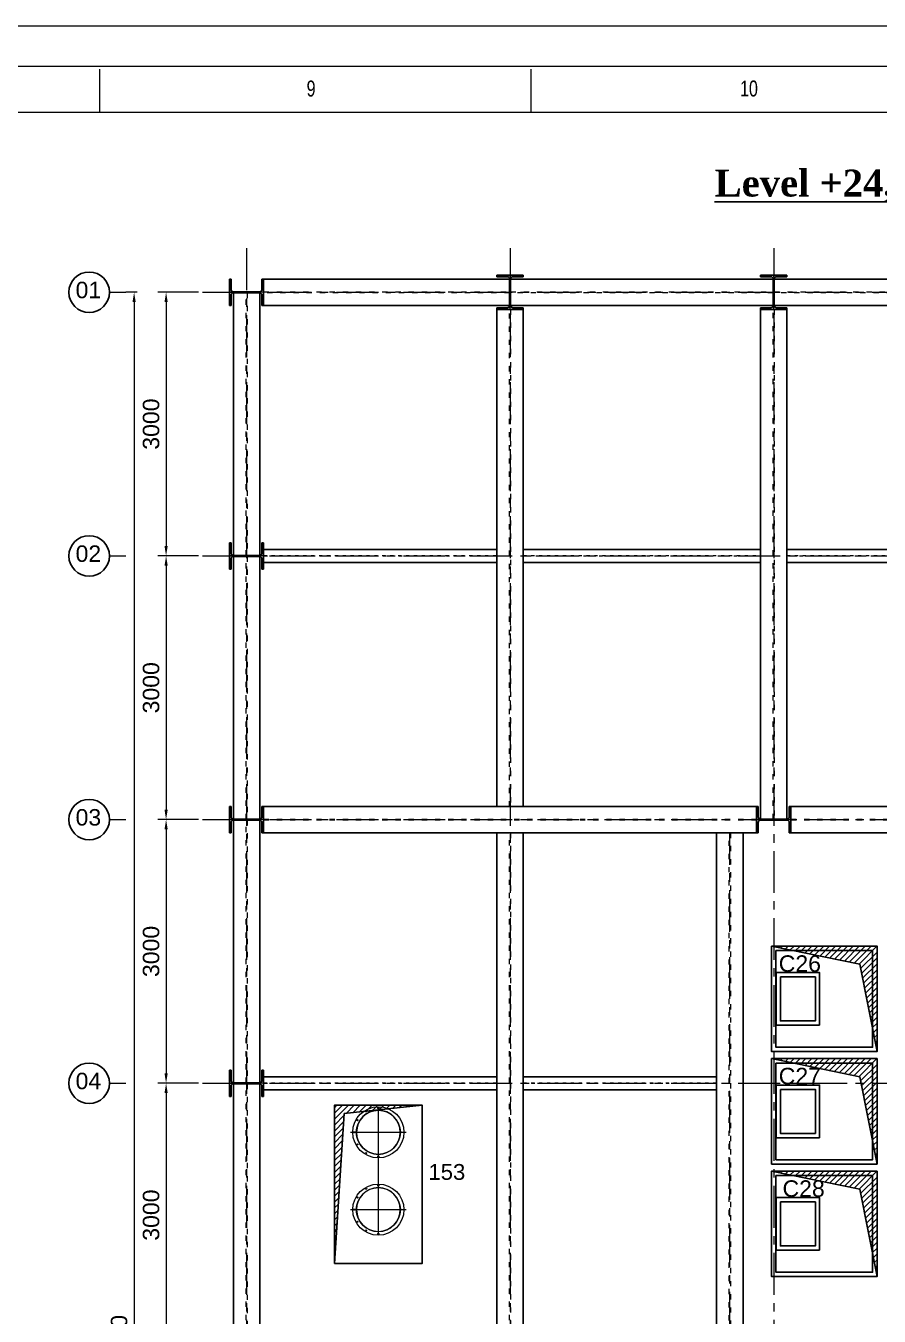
# Model space of a CAD drawing. Header units: millimetres. Extents: x 3220 to 226993, y 817 to 176024.
# Drawn here: x 41291 to 51003, y 80009 to 94691 of the extents above; entities that cross this region are included whole.
import ezdxf

# ---------------------------------------------------------------- set-up
doc = ezdxf.new("R2010")
doc.units = ezdxf.units.MM
for name, pattern in [('ACAD_ISO03W100', [30, 12, -18]), ('AXES', [50.8, 31.75, -6.35, 6.35, -6.35]), ('CENTER', [10.16, 6.35, -1.27, 1.27, -1.27]), ('CENTER2', [28.575, 19.05, -3.175, 3.175, -3.175]), ('CHAIN', [0.3543, 0.2362, -0.0295, 0.0591, -0.0295])]:
    doc.linetypes.add(name, pattern=pattern)
doc.layers.add('Axe', color=1, linetype='AXES', lineweight=9)
doc.layers.add('Cache', color=3, linetype='ACAD_ISO03W100', lineweight=13)
doc.layers.add('Mittelpunktmarkierung(DIN)', color=7, linetype='Continuous', lineweight=25, true_color=0x3f3f3f)
doc.layers.add('Sichtbare Kanten(DIN)', color=7, linetype='Continuous', lineweight=50, true_color=0x3f3f3f)
doc.layers.add('Repère', color=76, linetype='Continuous')
doc.styles.add('ARIAL_BOLD', font='arial.ttf')
doc.styles.add('SLDTEXTSTYLE0', font='TXT', dxfattribs={"width": 0.75})
doc.styles.get("Standard").update_dxf_attribs({"font": 'arial.ttf'})
doc.dimstyles.new('ECHE 75', dxfattribs={"dimscale": 75, "dimtxt": 2.5, "dimasz": 1.5, "dimexe": 1.25, "dimexo": 0.625, "dimgap": 1, "dimtad": 1, "dimdec": 0, "dimtxsty": 'ARIAL_BOLD', "dimcen": 2.5, "dimclrd": 4, "dimclre": 4, "dimclrt": 6, "dimadec": 0, "dimazin": 0, "dimtfac": 1, "dimtdec": 0, "dimtmove": 0, "dimatfit": 3, "dimfxl": 1, "dimlwd": 13, "dimlwe": 13, "dimarcsym": 0})

# ---------------------------------------------------------------- blocks, each defined once
blk = doc.blocks.new('*D517')
at = {"color": 4, "lineweight": 13, "transparency": 16777216}
for p, q in [((43256, 91659), (42794, 91659)), ((42887, 91547), (42887, 88772)), ((43256, 88659), (42794, 88659))]:
    blk.add_line(p, q, dxfattribs=at)
at = {"color": 4, "transparency": 16777216}
for points in [[(42869, 91547), (42906, 91547), (42887, 91659)], [(42869, 88772), (42906, 88772), (42887, 88659)]]:
    blk.add_solid(points, dxfattribs=at)
at = {"layer": 'Defpoints', "color": 0, "transparency": 16777216}
for p in [(43303, 91659), (42887, 88659), (43303, 88659)]:
    blk.add_point(p, dxfattribs=at)
at = {"color": 6, "transparency": 16777216, "insert": (42717, 90159), "char_height": 187.5, "attachment_point": 5, "rotation": 90, "style": 'ARIAL_BOLD'}
blk.add_mtext('3000', dxfattribs=at)
blk = doc.blocks.new('*D518')
at = {"color": 4, "lineweight": 13, "transparency": 16777216}
for p, q in [((43256, 88659), (42794, 88659)), ((42887, 88547), (42887, 85772)), ((43256, 85659), (42794, 85659))]:
    blk.add_line(p, q, dxfattribs=at)
at = {"color": 4, "transparency": 16777216}
for points in [[(42869, 88547), (42906, 88547), (42887, 88659)], [(42869, 85772), (42906, 85772), (42887, 85659)]]:
    blk.add_solid(points, dxfattribs=at)
at = {"layer": 'Defpoints', "color": 0, "transparency": 16777216}
for p in [(43303, 88659), (42887, 85659), (43303, 85659)]:
    blk.add_point(p, dxfattribs=at)
at = {"color": 6, "transparency": 16777216, "insert": (42717, 87159), "char_height": 187.5, "attachment_point": 5, "rotation": 90, "style": 'ARIAL_BOLD'}
blk.add_mtext('3000', dxfattribs=at)
blk = doc.blocks.new('*D519')
at = {"color": 4, "lineweight": 13, "transparency": 16777216}
for p, q in [((43256, 85659), (42794, 85659)), ((42887, 85547), (42887, 82772)), ((43256, 82659), (42794, 82659))]:
    blk.add_line(p, q, dxfattribs=at)
at = {"color": 4, "transparency": 16777216}
for points in [[(42869, 85547), (42906, 85547), (42887, 85659)], [(42869, 82772), (42906, 82772), (42887, 82659)]]:
    blk.add_solid(points, dxfattribs=at)
at = {"layer": 'Defpoints', "color": 0, "transparency": 16777216}
for p in [(43303, 85659), (42887, 82659), (43303, 82659)]:
    blk.add_point(p, dxfattribs=at)
at = {"color": 6, "transparency": 16777216, "insert": (42717, 84159), "char_height": 187.5, "attachment_point": 5, "rotation": 90, "style": 'ARIAL_BOLD'}
blk.add_mtext('3000', dxfattribs=at)
blk = doc.blocks.new('*D520')
at = {"color": 4, "lineweight": 13, "transparency": 16777216}
for p, q in [((43256, 82659), (42794, 82659)), ((42887, 82547), (42887, 79772)), ((43256, 79659), (42794, 79659))]:
    blk.add_line(p, q, dxfattribs=at)
at = {"color": 4, "transparency": 16777216}
for points in [[(42869, 82547), (42906, 82547), (42887, 82659)], [(42869, 79772), (42906, 79772), (42887, 79659)]]:
    blk.add_solid(points, dxfattribs=at)
at = {"layer": 'Defpoints', "color": 0, "transparency": 16777216}
for p in [(43303, 82659), (42887, 79659), (43303, 79659)]:
    blk.add_point(p, dxfattribs=at)
at = {"color": 6, "transparency": 16777216, "insert": (42717, 81159), "char_height": 187.5, "attachment_point": 5, "rotation": 90, "style": 'ARIAL_BOLD'}
blk.add_mtext('3000', dxfattribs=at)
blk = doc.blocks.new('*D524')
at = {"color": 4, "lineweight": 13, "transparency": 16777216}
for p, q in [((42559, 91659), (42430, 91659)), ((42523, 91547), (42523, 67772)), ((42747, 67659), (42430, 67659))]:
    blk.add_line(p, q, dxfattribs=at)
at = {"color": 4, "transparency": 16777216}
for points in [[(42505, 91547), (42542, 91547), (42523, 91659)], [(42505, 67772), (42542, 67772), (42523, 67659)]]:
    blk.add_solid(points, dxfattribs=at)
at = {"layer": 'Defpoints', "color": 0, "transparency": 16777216}
for p in [(42606, 91659), (42523, 67659), (42794, 67659)]:
    blk.add_point(p, dxfattribs=at)
at = {"color": 6, "transparency": 16777216, "insert": (42353, 79659), "char_height": 187.5, "attachment_point": 5, "rotation": 90, "style": 'ARIAL_BOLD'}
blk.add_mtext('24000', dxfattribs=at)
blk = doc.blocks.new("SYST7ME D'AXE")
at = {"layer": 'Axe', "ltscale": 15}
for p, q in [((0, 18500), (0, -6500)), ((3000, 18500), (3000, -6500)), ((6000, 18500), (6000, -6500)), ((-500, 18000), (15500, 18000)), ((-500, 15000), (15500, 15000)), ((-500, 12000), (15500, 12000)), ((-500, 9000), (15500, 9000))]:
    blk.add_line(p, q, dxfattribs=at)
blk = doc.blocks.new('level +27m')
h = blk.add_hatch()
h.set_pattern_fill('ANSI31', color=256, scale=15)
h.set_pattern_definition([(45, (-1250, 0), (-33.67596, 33.67596), [])])
h.paths.add_polyline_path([(7175, -7440), (5975, -7440), (6979, -7645), (7175, -8640)])
h = blk.add_hatch()
h.set_pattern_fill('ANSI31', color=256, scale=15)
h.set_pattern_definition([(45, (-1250, -1280), (-33.67596, 33.67596), [])])
h.paths.add_polyline_path([(7175, -8720), (5975, -8720), (6979, -8925), (7175, -9920)])
h = blk.add_hatch()
h.set_pattern_fill('ANSI31', color=256, scale=15)
h.paths.add_polyline_path([(2000, -9250), (1000, -9250), (1000, -11050), (1113, -9345)])
h = blk.add_hatch()
h.set_pattern_fill('ANSI31', color=256, scale=15)
h.set_pattern_definition([(45, (-1250, -2560), (-33.67596, 33.67596), [])])
h.paths.add_polyline_path([(7175, -10000), (5975, -10000), (6979, -10205), (7175, -11200)])
at = {"linetype": 'Continuous'}
for p, q in [((-195, -150), (-195, 150)), ((-176, 150), (-195, 150)), ((-176, 32), (-176, 150)), ((176, 32), (176, 150)), ((195, 150), (176, 150)), ((195, -150), (195, 150)), ((2850, 195), (3150, 195)), ((2850, 176), (2850, 195)), ((2850, 176), (2968, 176)), ((2994, -149), (2994, 149)), ((3005, -149), (3005, 151)), ((3032, 176), (3150, 176)), ((3150, 176), (3150, 195)), ((5850, 195), (6150, 195)), ((5850, 176), (5850, 195)), ((5850, 176), (5968, 176)), ((5994, -149), (5994, 149)), ((6005, -149), (6005, 151)), ((6032, 176), (6150, 176)), ((6150, 176), (6150, 195)), ((149, 6), (-151, 6)), ((-176, -150), (-176, -32)), ((149, -6), (-149, -6)), ((176, -150), (176, -32)), ((-176, -150), (-195, -150)), ((195, -150), (176, -150)), ((2850, -176), (2968, -176)), ((2850, -195), (2850, -176)), ((2850, -195), (3150, -195)), ((3032, -176), (3150, -176)), ((3150, -195), (3150, -176)), ((5850, -176), (5968, -176)), ((5850, -195), (5850, -176)), ((5850, -195), (6150, -195)), ((6032, -176), (6150, -176)), ((6150, -195), (6150, -176)), ((-195, -3150), (-195, -2850)), ((-176, -2850), (-195, -2850)), ((-176, -2968), (-176, -2850)), ((176, -2968), (176, -2850)), ((195, -2850), (176, -2850)), ((195, -3150), (195, -2850)), ((-176, -3150), (-176, -3032)), ((149, -2994), (-151, -2994)), ((149, -3006), (-149, -3006)), ((176, -3150), (176, -3032)), ((-176, -3150), (-195, -3150)), ((195, -3150), (176, -3150)), ((-195, -6150), (-195, -5850)), ((-176, -5850), (-195, -5850)), ((-176, -5968), (-176, -5850)), ((176, -5968), (176, -5850)), ((195, -5850), (176, -5850)), ((195, -6150), (195, -5850)), ((5805, -6150), (5805, -5850)), ((5824, -5850), (5805, -5850)), ((5824, -5968), (5824, -5850)), ((6176, -5968), (6176, -5850)), ((6195, -5850), (6176, -5850)), ((6195, -6150), (6195, -5850)), ((149, -5994), (-151, -5994)), ((149, -6006), (-149, -6006)), ((6149, -5994), (5849, -5994)), ((6149, -6006), (5851, -6006)), ((-176, -6150), (-195, -6150)), ((-176, -6150), (-176, -6032)), ((176, -6150), (176, -6032)), ((195, -6150), (176, -6150)), ((5824, -6150), (5805, -6150)), ((5824, -6150), (5824, -6032)), ((6176, -6150), (6176, -6032)), ((6195, -6150), (6176, -6150)), ((-195, -9150), (-195, -8850)), ((-176, -8850), (-195, -8850)), ((-176, -8968), (-176, -8850)), ((176, -8968), (176, -8850)), ((195, -8850), (176, -8850)), ((195, -9150), (195, -8850)), ((-176, -9150), (-176, -9032)), ((149, -8994), (-151, -8994)), ((149, -9006), (-149, -9006)), ((176, -9150), (176, -9032)), ((-176, -9150), (-195, -9150)), ((195, -9150), (176, -9150))]:
    blk.add_line(p, q, dxfattribs=at)
for points in [[(195, -150), (195, 150), (2994, 150), (2994, -150)], [(3005, -150), (3005, 150), (5994, 150), (5994, -150)], [(6005, -150), (6005, 150), (8994, 150), (8994, -150)], [(150, -2994), (-150, -2994), (-150, -6), (150, -6)], [(3150, -5850), (2850, -5850), (2850, -195), (3150, -195)], [(6150, -5994), (5850, -5994), (5850, -195), (6150, -195)], [(2850, -2925), (2850, -3075), (195, -3075), (195, -2925)], [(5850, -2925), (5850, -3075), (3150, -3075), (3150, -2925)], [(8850, -2925), (8850, -3075), (6150, -3075), (6150, -2925)], [(150, -5994), (-150, -5994), (-150, -3006), (150, -3006)], [(195, -6150), (195, -5850), (5805, -5850), (5805, -6150)], [(6195, -6150), (6195, -5850), (8805, -5850), (8805, -6150)], [(150, -8994), (-150, -8994), (-150, -6006), (150, -6006)], [(3150, -11994), (2850, -11994), (2850, -6150), (3150, -6150)], [(5650, -11850), (5350, -11850), (5350, -6150), (5650, -6150)], [(5975, -7440), (7175, -7440), (7175, -8640), (5975, -8640)], [(5975, -8720), (7175, -8720), (7175, -9920), (5975, -9920)], [(2850, -8925), (2850, -9075), (195, -9075), (195, -8925)], [(5350, -8925), (5350, -9075), (3150, -9075), (3150, -8925)], [(150, -11994), (-150, -11994), (-150, -9006), (150, -9006)], [(1000, -11050), (1000, -9250), (2000, -9250), (2000, -11050)], [(7175, -10000), (5975, -10000), (5975, -11200), (7175, -11200)]]:
    blk.add_lwpolyline(points, close=True)
for points in [[(5975, -7440), (6979, -7645), (7175, -8640)], [(5975, -8720), (6979, -8925), (7175, -9920)], [(2000, -9250), (1113, -9345), (1000, -11050)], [(5975, -10000), (6979, -10205), (7175, -11200)]]:
    blk.add_lwpolyline(points)
for centre, start, end in [((2968, 149), 0, 90), ((3032, 149), 90, 180), ((5968, 149), 0, 90), ((6032, 149), 90, 180), ((-149, 32), 180, 270), ((149, 32), 270, 0), ((-149, -32), 90, 180), ((149, -32), 0, 90), ((2968, -149), 270, 0), ((3032, -149), 180, 270), ((5968, -149), 270, 0), ((6032, -149), 180, 270), ((-149, -2968), 180, 270), ((-149, -3032), 90, 180), ((149, -2968), 270, 0), ((149, -3032), 0, 90), ((-149, -5968), 180, 270), ((-149, -6032), 90, 180), ((149, -5968), 270, 0), ((149, -6032), 0, 90), ((5851, -5968), 180, 270), ((5851, -6032), 90, 180), ((6149, -5968), 270, 0), ((6149, -6032), 0, 90), ((-149, -8968), 180, 270), ((-149, -9032), 90, 180), ((149, -8968), 270, 0), ((149, -9032), 0, 90)]:
    blk.add_arc(centre, 27, start, end, dxfattribs=at)
at = {"layer": 'Axe', "color": 1, "linetype": 'CENTER2'}
for p, q in [((3000, -195), (3000, 195)), ((6000, -195), (6000, 195)), ((195, 0), (-195, 0)), ((195, -3000), (-195, -3000)), ((195, -6000), (-195, -6000)), ((6195, -6000), (5805, -6000)), ((195, -9000), (-195, -9000))]:
    blk.add_line(p, q, dxfattribs=at)
at = {"layer": 'Axe', "ltscale": 15}
blk.add_line((5500, -11850), (5500, -6150), dxfattribs=at)
at = {"layer": 'Cache', "ltscale": 5}
for points in [[(2994, 6), (2994, -6), (195, -6), (195, 6)], [(5994, 6), (5994, -6), (3005, -6), (3005, 6)], [(8994, 6), (8994, -6), (6005, -6), (6005, 6)], [(-6, -6), (6, -6), (6, -2994), (-6, -2994)], [(2994, -195), (3005, -195), (3005, -5850), (2994, -5850)], [(5994, -195), (6005, -195), (6005, -5994), (5994, -5994)], [(-6, -3006), (6, -3006), (6, -5994), (-6, -5994)], [(-6, -6006), (6, -6006), (6, -8994), (-6, -8994)], [(5805, -5994), (5805, -6006), (195, -6006), (195, -5994)], [(8805, -5994), (8805, -6006), (6195, -6006), (6195, -5994)], [(2994, -6150), (3005, -6150), (3005, -11994), (2994, -11994)], [(5494, -6150), (5506, -6150), (5506, -11850), (5494, -11850)], [(-6, -9006), (6, -9006), (6, -11994), (-6, -11994)]]:
    blk.add_lwpolyline(points, close=True, dxfattribs=at)
at = {"layer": 'Cache', "ltscale": 3}
for points in [[(195, -3004), (195, -2996), (2850, -2996), (2850, -3004)], [(3150, -3004), (3150, -2996), (5850, -2996), (5850, -3004)], [(6150, -3004), (6150, -2996), (8850, -2996), (8850, -3004)], [(195, -9004), (195, -8996), (2850, -8996), (2850, -9004)], [(3150, -9004), (3150, -8996), (5350, -8996), (5350, -9004)]]:
    blk.add_lwpolyline(points, close=True, dxfattribs=at)
blk.add_blockref("SYST7ME D'AXE", (0, -18000))
blk = doc.blocks.new('116 gaine')
at = {"layer": 'Mittelpunktmarkierung(DIN)', "color": 1, "linetype": 'CHAIN', "lineweight": 0, "ltscale": 23.990969}
for p, q in [((-440, -316), (-440, 316)), ((440, -316), (440, 316)), ((731, 0), (-731, 0))]:
    blk.add_line(p, q, dxfattribs=at)
at = {"layer": 'Sichtbare Kanten(DIN)', "color": 5, "lineweight": 0}
for p, q in [((-441, -250), (-441, -248)), ((-440, -248), (-440, -250)), ((440, -250), (440, -248)), ((441, -248), (441, -250))]:
    blk.add_line(p, q, dxfattribs=at)
for centre, radius in [((-440, 0), 291), ((-440, 0), 251), ((440, 0), 291), ((440, 0), 251), ((-715, 0), 6.5), ((-165, 0), 6.5), ((165, 0), 6.5), ((715, 0), 6.5), ((-678, -138), 6.5), ((-202, -138), 6.5), ((202, -138), 6.5), ((678, -138), 6.5), ((-578, -238), 6.5), ((-440, -275), 6.5), ((-302, -238), 6.5), ((302, -238), 6.5), ((440, -275), 6.5), ((578, -238), 6.5)]:
    blk.add_circle(centre, radius, dxfattribs=at)
for centre, radius, start, end in [((-440, 0), 251, 270, 269.7713), ((-440, 0), 248, 270, 269.7685), ((440, 0), 250, 270.2287, 270), ((440, 0), 248, 270.2315, 270)]:
    blk.add_arc(centre, radius, start, end, dxfattribs=at)
blk = doc.blocks.new('140 gaine')
blk.add_blockref('116 gaine', (0, 0))
blk = doc.blocks.new('153 gaine')
blk.add_blockref('140 gaine', (0, 0))
blk = doc.blocks.new('C23&C25 roof')
for points in [[(80263, 12569), (81363, 12569), (81363, 11469), (80263, 11469)], [(80759, 11719), (80267, 11719), (80267, 12319), (80759, 12319)], [(80313, 12269), (80713, 12269), (80713, 11769), (80313, 11769)]]:
    blk.add_lwpolyline(points, close=True)
blk = doc.blocks.new('A2 E1-50')
at = {"color": 1, "linetype": 'Continuous', "lineweight": 18}
for p, q in [((-28847.4, 20086.4), (0, 20086.4)), ((-28363.1, 19601.2), (-485.3, 19601.2))]:
    blk.add_line(p, q, dxfattribs=at)
at = {"linetype": 'Continuous', "lineweight": 18}
blk.add_line((-28619.2, 19860.5), (-232.1, 19860.5), dxfattribs=at)
at = {"color": 5, "linetype": 'Continuous', "lineweight": 15}
for p, q in [((-9627.8, 19843.6), (-9627.8, 19601)), ((-7201.5, 19601), (-7201.5, 19843.6))]:
    blk.add_line(p, q, dxfattribs=at)
at = {"color": 5, "linetype": 'Continuous', "lineweight": 15, "attachment_point": 1, "style": 'SLDTEXTSTYLE0'}
for s, insert, char_height in [('9', (-8464.3, 19779), 89.9), ('10', (-6027.9, 19779), 89.87)]:
    blk.add_mtext(s, dxfattribs=dict(at, insert=insert, char_height=char_height))

msp = doc.modelspace()

# ---------------------------------------------------------------- linework, layer by layer
at = {"color": 1, "linetype": 'CENTER', "lineweight": 9}
for p, q in [((42242.2, 91659.2), (42429.7, 91659.2)), ((42242.2, 88659.2), (42429.7, 88659.2)), ((42242.2, 85659.2), (42429.7, 85659.2)), ((42242.2, 82659.2), (42429.7, 82659.2))]:
    msp.add_line(p, q, dxfattribs=at)
at = {"color": 5}
for centre in [(42011.7, 91659.2), (42011.7, 88659.2), (42011.7, 85659.2), (42011.7, 82659.2)]:
    msp.add_circle(centre, 230.5, dxfattribs=at)

# ---------------------------------------------------------------- block references
at = {"xscale": 2.024564718585504, "yscale": 2.024564718585504, "zscale": 2.024564718585504}
msp.add_blockref('A2 E1-50', (61623, 54024.7), dxfattribs=at)
at = {"color": 2}
msp.add_blockref('level +27m', (43802.6, 91659.2), dxfattribs=at)
for p in [(-30435.5, 71599.7), (-30435.5, 70319.7), (-30435.5, 69039.7)]:
    msp.add_blockref('C23&C25 roof', p)
at = {"rotation": 270}
msp.add_blockref('153 gaine', (45302.6, 81661.5), dxfattribs=at)

# ---------------------------------------------------------------- texts
at = {"insert": (49129.5, 93054.8), "char_height": 306.141, "attachment_point": 1}
msp.add_mtext_dynamic_manual_height_columns('{\\fTimes New Roman|b1|i0|c0|p18;\\LLevel +24,00m/+26,00 m}', width=5027.93, gutter_width=17.5, heights=[0], dxfattribs=at)
at = {"char_height": 187.5, "attachment_point": 5, "style": 'ARIAL_BOLD'}
for s, insert in [('01', (42002.9, 91683.9)), ('02', (42002.9, 88683.9)), ('03', (42002.9, 85683.9)), ('04', (42002.9, 82683.9))]:
    msp.add_mtext(s, dxfattribs=dict(at, insert=insert))
at = {"color": 30, "char_height": 187.5, "attachment_point": 5, "style": 'ARIAL_BOLD'}
for s, insert in [('C26', (50099.6, 84019.7)), ('C27', (50099.6, 82739.7)), ('C28', (50142.5, 81459.7))]:
    msp.add_mtext(s, dxfattribs=dict(at, insert=insert))
at = {"layer": 'Repère', "insert": (45872.6, 81740.2), "char_height": 180, "attachment_point": 1}
msp.add_mtext_dynamic_manual_height_columns('153', width=631.382, gutter_width=12.5, heights=[0], dxfattribs=at)

# ---------------------------------------------------------------- dimensions: what is measured, and where the dimension line sits
for base, p1, p2, picture, middle in [((42523.5, 67659.2), (42606.1, 91659.2), (42793.6, 67659.2), '*D524', (42352.7, 79659.2)), ((42887.3, 88659.2), (43302.6, 91659.2), (43302.6, 88659.2), '*D517', (42716.5, 90159.2)), ((42887.3, 85659.2), (43302.6, 88659.2), (43302.6, 85659.2), '*D518', (42716.5, 87159.2)), ((42887.3, 82659.2), (43302.6, 85659.2), (43302.6, 82659.2), '*D519', (42716.5, 84159.2)), ((42887.3, 79659.2), (43302.6, 82659.2), (43302.6, 79659.2), '*D520', (42716.5, 81159.2))]:
    dim = msp.add_linear_dim(base=base, p1=p1, p2=p2, angle=90, dimstyle='ECHE 75')
    dim.commit()
    dim.dimension.update_dxf_attribs({"geometry": picture, "text_midpoint": middle})

doc.saveas('drawing.dxf')
